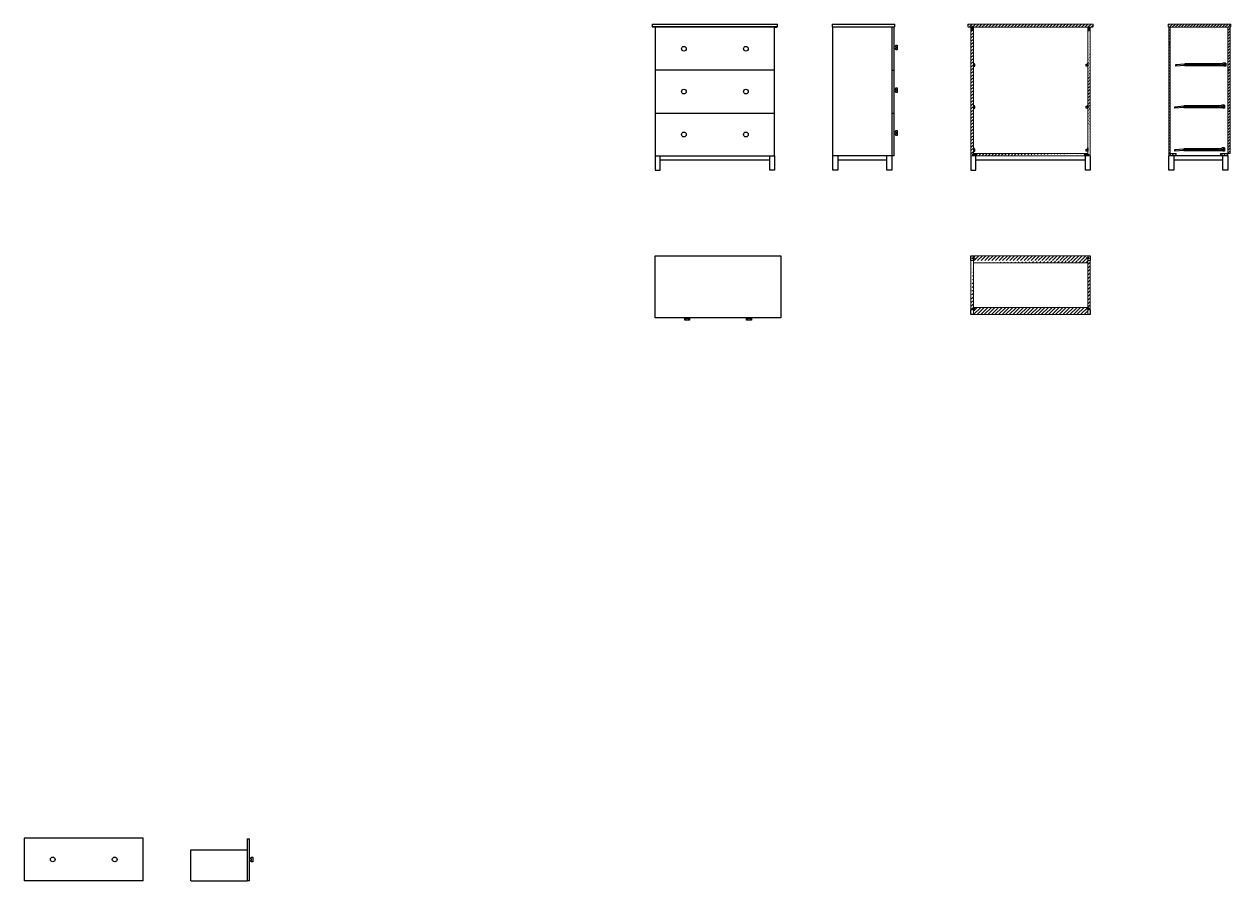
# Model space of a CAD drawing. Header units: millimetres. Extents: x 1117 to 1987, y 1384 to 2435.
# Drawn here: x 1228 to 1987, y 1895 to 2435 of the extents above; entities that cross this region are included whole.
import ezdxf

# ---------------------------------------------------------------- set-up
doc = ezdxf.new("R2010")
doc.units = ezdxf.units.MM
for name, color, linetype, lineweight in [('arredi', 8, 'Continuous', 30), ('sezionato', 2, 'Continuous', 18), ('Struttura', 7, 'Continuous', 18)]:
    doc.layers.add(name, color=color, linetype=linetype, lineweight=lineweight)
doc.layers.add('giunzioni', color=5, linetype='Continuous')
doc.layers.add('non sez', color=8, linetype='Continuous', plot=False)

msp = doc.modelspace()

# ---------------------------------------------------------------- hatches: boundary and pattern name
at = {"layer": 'sezionato'}
h = msp.add_hatch(dxfattribs=at)
h.set_pattern_fill('ANSI31', color=256, scale=0.45)
h.paths.add_polyline_path([(1821.85, 2434.9), (1900.85, 2434.9), (1900.85, 2433.4), (1900.35, 2432.9), (1822.35, 2432.9), (1821.85, 2433.4)])
edge = h.paths.add_edge_path()
edge.add_line((1897.35, 2351.9), (1825.35, 2351.9))
edge.add_line((1825.35, 2353.4), (1897.35, 2353.4))
edge.add_line((1825.35, 2351.9), (1825.35, 2432.9))
edge.add_line((1823.85, 2432.9), (1823.85, 2351.9))
edge.add_line((1823.85, 2351.9), (1825.35, 2351.9))
edge.add_line((1897.35, 2432.9), (1897.35, 2351.9))
edge.add_line((1898.85, 2351.9), (1898.85, 2432.9))
edge.add_line((1897.35, 2351.9), (1898.85, 2351.9))
h = msp.add_hatch(dxfattribs=at)
h.set_pattern_fill('ANSI31', color=256, scale=0.41)
edge = h.paths.add_edge_path()
edge.add_line((1947.92, 2434.9), (1987.42, 2434.9))
edge.add_line((1985.42, 2432.9), (1948.42, 2432.9))
edge.add_line((1948.42, 2432.9), (1947.92, 2433.4))
edge.add_line((1947.92, 2434.9), (1947.92, 2433.4))
edge.add_line((1987.42, 2433.4), (1987.42, 2434.9))
edge.add_line((1986.92, 2432.9), (1987.42, 2433.4))
h = msp.add_hatch(dxfattribs=at)
h.set_pattern_fill('ANSI31', color=256, scale=0.5)
h.paths.add_polyline_path([(1825.35, 2252.03), (1897.35, 2252.03), (1897.35, 2289.03), (1825.35, 2289.03)])
edge = h.paths.add_edge_path()
edge.add_line((1825.35, 2256.53), (1897.35, 2256.53))
edge.add_line((1897.35, 2255.03), (1898.85, 2255.03))
edge.add_line((1898.85, 2286.03), (1898.85, 2255.03))
edge.add_line((1897.35, 2284.53), (1825.35, 2284.53))
edge.add_line((1898.85, 2286.03), (1897.35, 2286.03))
edge.add_line((1823.85, 2286.03), (1823.85, 2255.03))
edge.add_line((1825.35, 2286.03), (1823.85, 2286.03))
edge.add_line((1823.85, 2255.03), (1825.35, 2255.03))

# ---------------------------------------------------------------- linework, layer by layer
at = {"layer": 'arredi'}
for p, q in [((1623.17, 2434.9), (1702.17, 2434.9)), ((1623.17, 2434.9), (1623.17, 2433.4)), ((1623.67, 2432.9), (1623.17, 2433.4)), ((1623.17, 2433.4), (1702.17, 2433.4)), ((1625.17, 2432.9), (1623.67, 2432.9)), ((1700.17, 2432.9), (1625.17, 2432.9)), ((1625.17, 2432.9), (1625.17, 2351.9)), ((1700.17, 2351.9), (1700.17, 2432.9)), ((1700.17, 2432.9), (1701.67, 2432.9)), ((1701.67, 2432.9), (1702.17, 2433.4)), ((1702.17, 2433.4), (1702.17, 2434.9)), ((1736.47, 2434.9), (1775.97, 2434.9)), ((1736.47, 2434.9), (1736.47, 2433.4)), ((1736.97, 2432.9), (1736.47, 2433.4)), ((1773.97, 2432.9), (1736.97, 2432.9)), ((1736.97, 2351.9), (1736.97, 2432.9)), ((1773.97, 2432.9), (1773.97, 2351.9)), ((1775.47, 2432.9), (1773.97, 2432.9)), ((1775.47, 2432.9), (1775.97, 2433.4)), ((1775.47, 2406.4), (1775.47, 2432.9)), ((1775.97, 2433.4), (1775.97, 2434.9)), ((1776.47, 2420.61), (1775.47, 2420.61)), ((1775.47, 2419.61), (1776.47, 2419.61)), ((1776.47, 2420.61), (1776.47, 2421.61)), ((1776.47, 2421.61), (1777.47, 2421.61)), ((1776.47, 2420.61), (1776.47, 2419.61)), ((1776.47, 2418.61), (1776.47, 2419.61)), ((1777.47, 2418.61), (1776.47, 2418.61)), ((1777.47, 2421.61), (1777.47, 2418.61)), ((1700.17, 2405.9), (1625.17, 2405.9)), ((1773.97, 2405.9), (1775.47, 2405.9)), ((1775.47, 2379.9), (1775.47, 2406.4)), ((1776.47, 2393.83), (1775.47, 2393.83)), ((1775.47, 2392.83), (1776.47, 2392.83)), ((1776.47, 2393.83), (1776.47, 2394.83)), ((1776.47, 2394.83), (1777.47, 2394.83)), ((1776.47, 2393.83), (1776.47, 2392.83)), ((1776.47, 2391.83), (1776.47, 2392.83)), ((1777.47, 2394.83), (1777.47, 2391.83)), ((1777.47, 2391.83), (1776.47, 2391.83)), ((1625.17, 2378.9), (1700.17, 2378.9)), ((1773.97, 2378.9), (1775.47, 2378.9)), ((1775.47, 2351.9), (1775.47, 2379.9)), ((1776.47, 2366.83), (1775.47, 2366.83)), ((1775.47, 2365.83), (1776.47, 2365.83)), ((1776.47, 2366.83), (1776.47, 2367.83)), ((1776.47, 2367.83), (1777.47, 2367.83)), ((1776.47, 2366.83), (1776.47, 2365.83)), ((1776.47, 2364.83), (1776.47, 2365.83)), ((1777.47, 2364.83), (1776.47, 2364.83)), ((1777.47, 2367.83), (1777.47, 2364.83)), ((1625.17, 2351.9), (1625.17, 2342.9)), ((1625.17, 2351.9), (1700.17, 2351.9)), ((1628.17, 2342.9), (1628.17, 2351.9)), ((1628.17, 2349.4), (1697.17, 2349.4)), ((1697.17, 2342.9), (1697.17, 2351.9)), ((1700.17, 2351.9), (1700.17, 2342.9)), ((1775.47, 2351.9), (1736.97, 2351.9)), ((1736.97, 2342.9), (1736.97, 2351.9)), ((1739.97, 2351.9), (1739.97, 2342.9)), ((1739.97, 2349.4), (1770.97, 2349.4)), ((1770.97, 2342.9), (1770.97, 2351.9)), ((1773.97, 2351.9), (1773.97, 2342.9)), ((1823.85, 2351.9), (1823.85, 2342.9)), ((1826.85, 2342.9), (1826.85, 2351.9)), ((1826.85, 2349.4), (1895.85, 2349.4)), ((1895.85, 2342.9), (1895.85, 2351.9)), ((1898.85, 2351.9), (1898.85, 2342.9)), ((1985.42, 2351.9), (1948.42, 2351.9)), ((1948.42, 2342.9), (1948.42, 2351.9)), ((1951.42, 2351.9), (1951.42, 2342.9)), ((1951.42, 2349.4), (1982.42, 2349.4)), ((1982.42, 2342.9), (1982.42, 2351.9)), ((1985.42, 2351.9), (1985.42, 2342.9)), ((1625.17, 2342.9), (1628.17, 2342.9)), ((1700.17, 2342.9), (1697.17, 2342.9)), ((1739.97, 2342.9), (1736.97, 2342.9)), ((1773.97, 2342.9), (1770.97, 2342.9)), ((1823.85, 2342.9), (1826.85, 2342.9)), ((1898.85, 2342.9), (1895.85, 2342.9)), ((1951.42, 2342.9), (1948.42, 2342.9)), ((1985.42, 2342.9), (1982.42, 2342.9)), ((1625.17, 2250.03), (1625.17, 2289.03)), ((1625.17, 2289.03), (1704.17, 2289.03)), ((1704.17, 2289.03), (1704.17, 2250.03)), ((1823.85, 2289.03), (1825.35, 2289.03)), ((1823.85, 2286.03), (1823.85, 2289.03)), ((1897.35, 2289.03), (1898.85, 2289.03)), ((1898.85, 2289.03), (1898.85, 2286.03)), ((1704.17, 2250.03), (1625.17, 2250.03)), ((1643.67, 2248.53), (1643.67, 2249.53)), ((1643.67, 2249.53), (1644.67, 2249.53)), ((1646.67, 2248.53), (1643.67, 2248.53)), ((1644.67, 2249.53), (1644.67, 2250.03)), ((1645.67, 2249.53), (1644.67, 2249.53)), ((1645.67, 2249.53), (1645.67, 2250.03)), ((1645.67, 2249.53), (1646.67, 2249.53)), ((1646.67, 2249.53), (1646.67, 2248.53)), ((1682.67, 2248.53), (1682.67, 2249.53)), ((1682.67, 2249.53), (1683.67, 2249.53)), ((1685.67, 2248.53), (1682.67, 2248.53)), ((1683.67, 2249.53), (1683.67, 2250.03)), ((1684.67, 2249.53), (1683.67, 2249.53)), ((1684.67, 2249.53), (1684.67, 2250.03)), ((1684.67, 2249.53), (1685.67, 2249.53)), ((1685.67, 2249.53), (1685.67, 2248.53)), ((1823.85, 2252.03), (1823.85, 2255.03)), ((1825.35, 2252.03), (1823.85, 2252.03)), ((1898.85, 2252.03), (1897.35, 2252.03)), ((1898.85, 2255.03), (1898.85, 2252.03)), ((1302.92, 1922.32), (1227.92, 1922.32)), ((1227.92, 1922.32), (1227.92, 1895.32)), ((1302.92, 1895.32), (1302.92, 1922.32)), ((1368.33, 1921.82), (1368.33, 1895.32)), ((1368.33, 1921.82), (1369.83, 1921.82)), ((1369.83, 1895.32), (1369.83, 1921.82)), ((1332.83, 1914.82), (1368.33, 1914.82)), ((1332.83, 1895.32), (1332.83, 1914.82)), ((1370.83, 1909.25), (1369.83, 1909.25)), ((1369.83, 1908.25), (1370.83, 1908.25)), ((1370.83, 1909.25), (1370.83, 1910.25)), ((1370.83, 1910.25), (1371.83, 1910.25)), ((1370.83, 1909.25), (1370.83, 1908.25)), ((1370.83, 1907.25), (1370.83, 1908.25)), ((1371.83, 1907.25), (1370.83, 1907.25)), ((1371.83, 1910.25), (1371.83, 1907.25)), ((1302.92, 1895.32), (1227.92, 1895.32)), ((1332.83, 1895.32), (1368.33, 1895.32)), ((1369.83, 1895.32), (1368.33, 1895.32))]:
    msp.add_line(p, q, dxfattribs=at)
for centre in [(1643.17, 2419.4), (1682.17, 2419.4), (1643.17, 2392.4), (1682.17, 2392.4), (1643.17, 2365.4), (1682.17, 2365.4), (1245.92, 1908.82), (1284.92, 1908.82)]:
    msp.add_circle(centre, 1.5, dxfattribs=at)
at = {"layer": 'giunzioni'}
for p, q in [((1824.76, 2432.9), (1824.35, 2432.9)), ((1824.76, 2431.62), (1824.35, 2431.62)), ((1824.43, 2433.53), (1824.67, 2433.46)), ((1824.43, 2433.45), (1824.67, 2433.39)), ((1824.43, 2433.38), (1824.67, 2433.31)), ((1824.43, 2433.31), (1824.67, 2433.24)), ((1824.43, 2433.24), (1824.67, 2433.17)), ((1824.43, 2433.16), (1824.67, 2433.09)), ((1824.43, 2433.09), (1824.67, 2433.02)), ((1824.43, 2433.02), (1824.67, 2432.95)), ((1824.43, 2432.79), (1824.43, 2431.73)), ((1824.43, 2432.79), (1824.43, 2432.79)), ((1824.43, 2431.73), (1824.43, 2431.73)), ((1824.46, 2431.79), (1824.46, 2432.73)), ((1824.62, 2433.61), (1824.48, 2433.61)), ((1824.49, 2431.79), (1824.49, 2432.73)), ((1824.49, 2431.4), (1824.49, 2431.62)), ((1824.55, 2432.79), (1824.55, 2432.79)), ((1824.55, 2431.73), (1824.55, 2431.73)), ((1824.61, 2432.73), (1824.61, 2431.79)), ((1824.61, 2431.4), (1824.61, 2431.62)), ((1824.64, 2431.79), (1824.64, 2432.73)), ((1824.67, 2431.73), (1824.67, 2432.79)), ((1898.26, 2432.9), (1897.85, 2432.9)), ((1898.26, 2431.62), (1897.85, 2431.62)), ((1897.93, 2433.53), (1898.17, 2433.46)), ((1897.93, 2433.45), (1898.17, 2433.39)), ((1897.93, 2433.38), (1898.17, 2433.31)), ((1897.93, 2433.31), (1898.17, 2433.24)), ((1897.93, 2433.24), (1898.17, 2433.17)), ((1897.93, 2433.16), (1898.17, 2433.09)), ((1897.93, 2433.09), (1898.17, 2433.02)), ((1897.93, 2433.02), (1898.17, 2432.95)), ((1897.93, 2432.79), (1897.93, 2431.73)), ((1897.93, 2432.79), (1897.93, 2432.79)), ((1897.93, 2431.73), (1897.93, 2431.73)), ((1897.96, 2431.79), (1897.96, 2432.73)), ((1898.12, 2433.61), (1897.98, 2433.61)), ((1897.99, 2431.79), (1897.99, 2432.73)), ((1897.99, 2431.4), (1897.99, 2431.62)), ((1898.05, 2432.79), (1898.05, 2432.79)), ((1898.05, 2431.73), (1898.05, 2431.73)), ((1898.11, 2432.73), (1898.11, 2431.79)), ((1898.11, 2431.4), (1898.11, 2431.62)), ((1898.14, 2431.79), (1898.14, 2432.73)), ((1898.17, 2431.73), (1898.17, 2432.79)), ((1825.35, 2410.4), (1825.35, 2408.4)), ((1825.35, 2410.4), (1825.55, 2410.4)), ((1825.55, 2408.4), (1825.35, 2408.4)), ((1825.55, 2410.4), (1825.55, 2408.4)), ((1826.25, 2409.63), (1825.55, 2409.63)), ((1825.55, 2408.4), (1826.25, 2408.4)), ((1826.25, 2408.4), (1826.25, 2409.63)), ((1896.45, 2408.4), (1896.45, 2409.63)), ((1896.45, 2409.63), (1897.15, 2409.63)), ((1897.15, 2408.4), (1896.45, 2408.4)), ((1897.35, 2410.4), (1897.15, 2410.4)), ((1897.15, 2410.4), (1897.15, 2408.4)), ((1897.15, 2408.4), (1897.35, 2408.4)), ((1897.35, 2410.4), (1897.35, 2408.4)), ((1952.75, 2409.4), (1958.55, 2409.9)), ((1958.55, 2409.7), (1952.75, 2409.2)), ((1952.75, 2408.4), (1952.75, 2409.4)), ((1952.75, 2408.4), (1952.75, 2409.4)), ((1958.55, 2408.9), (1952.75, 2408.4)), ((1982, 2409.9), (1958.55, 2409.9)), ((1958.55, 2409.7), (1980.95, 2409.7)), ((1958.55, 2408.9), (1982.47, 2408.9)), ((1982, 2409.7), (1980.95, 2409.7)), ((1982.65, 2410.4), (1982, 2409.9)), ((1982, 2409.9), (1982, 2409.7)), ((1983.15, 2408.4), (1982.47, 2408.9)), ((1984.15, 2410.4), (1982.65, 2410.4)), ((1984.15, 2408.4), (1983.15, 2408.4)), ((1984.15, 2410.4), (1984.15, 2408.4)), ((1825.35, 2383.9), (1825.35, 2381.9)), ((1825.35, 2383.9), (1825.55, 2383.9)), ((1825.55, 2381.9), (1825.35, 2381.9)), ((1825.55, 2383.9), (1825.55, 2381.9)), ((1826.25, 2383.13), (1825.55, 2383.13)), ((1825.55, 2381.9), (1826.25, 2381.9)), ((1826.25, 2381.9), (1826.25, 2383.13)), ((1896.45, 2381.9), (1896.45, 2383.13)), ((1896.45, 2383.13), (1897.15, 2383.13)), ((1897.15, 2381.9), (1896.45, 2381.9)), ((1897.35, 2383.9), (1897.15, 2383.9)), ((1897.15, 2383.9), (1897.15, 2381.9)), ((1897.15, 2381.9), (1897.35, 2381.9)), ((1897.35, 2383.9), (1897.35, 2381.9)), ((1952.11, 2382.9), (1957.92, 2383.4)), ((1957.92, 2383.2), (1952.11, 2382.7)), ((1952.11, 2381.9), (1952.11, 2382.9)), ((1952.11, 2381.9), (1952.11, 2382.9)), ((1957.92, 2382.4), (1952.11, 2381.9)), ((1981.37, 2383.4), (1957.92, 2383.4)), ((1957.92, 2383.2), (1980.32, 2383.2)), ((1957.92, 2382.4), (1981.83, 2382.4)), ((1981.37, 2383.2), (1980.32, 2383.2)), ((1982.01, 2383.9), (1981.37, 2383.4)), ((1981.37, 2383.4), (1981.37, 2383.2)), ((1982.51, 2381.9), (1981.83, 2382.4)), ((1983.51, 2383.9), (1982.01, 2383.9)), ((1983.51, 2381.9), (1982.51, 2381.9)), ((1983.51, 2383.9), (1983.51, 2381.9)), ((1825.35, 2356.9), (1825.35, 2354.9)), ((1825.35, 2356.9), (1825.55, 2356.9)), ((1825.55, 2354.9), (1825.35, 2354.9)), ((1825.55, 2356.9), (1825.55, 2354.9)), ((1826.25, 2356.13), (1825.55, 2356.13)), ((1825.55, 2354.9), (1826.25, 2354.9)), ((1826.25, 2354.9), (1826.25, 2356.13)), ((1896.45, 2354.9), (1896.45, 2356.13)), ((1896.45, 2356.13), (1897.15, 2356.13)), ((1897.15, 2354.9), (1896.45, 2354.9)), ((1897.35, 2356.9), (1897.15, 2356.9)), ((1897.15, 2356.9), (1897.15, 2354.9)), ((1897.15, 2354.9), (1897.35, 2354.9)), ((1897.35, 2356.9), (1897.35, 2354.9)), ((1952.11, 2355.9), (1957.92, 2356.4)), ((1957.92, 2356.2), (1952.11, 2355.7)), ((1952.11, 2354.9), (1952.11, 2355.9)), ((1952.11, 2354.9), (1952.11, 2355.9)), ((1957.92, 2355.4), (1952.11, 2354.9)), ((1981.37, 2356.4), (1957.92, 2356.4)), ((1957.92, 2356.2), (1980.32, 2356.2)), ((1957.92, 2355.4), (1981.83, 2355.4)), ((1981.37, 2356.2), (1980.32, 2356.2)), ((1982.01, 2356.9), (1981.37, 2356.4)), ((1981.37, 2356.4), (1981.37, 2356.2)), ((1982.51, 2354.9), (1981.83, 2355.4)), ((1983.51, 2356.9), (1982.01, 2356.9)), ((1983.51, 2354.9), (1982.51, 2354.9)), ((1983.51, 2356.9), (1983.51, 2354.9)), ((1824.65, 2352.72), (1824.65, 2352.59)), ((1824.73, 2352.54), (1824.8, 2352.77)), ((1824.8, 2352.54), (1824.87, 2352.77)), ((1824.88, 2352.54), (1824.95, 2352.77)), ((1824.95, 2352.54), (1825.02, 2352.77)), ((1825.02, 2352.54), (1825.09, 2352.77)), ((1825.1, 2352.54), (1825.16, 2352.77)), ((1825.17, 2352.54), (1825.24, 2352.77)), ((1825.24, 2352.54), (1825.31, 2352.77)), ((1825.35, 2352.86), (1825.35, 2352.45)), ((1826.52, 2352.77), (1825.47, 2352.77)), ((1825.47, 2352.66), (1825.47, 2352.66)), ((1825.47, 2352.54), (1826.52, 2352.54)), ((1825.47, 2352.54), (1825.47, 2352.54)), ((1826.47, 2352.74), (1825.53, 2352.74)), ((1825.53, 2352.71), (1826.47, 2352.71)), ((1826.47, 2352.6), (1825.53, 2352.6)), ((1826.47, 2352.57), (1825.53, 2352.57)), ((1826.52, 2352.66), (1826.52, 2352.66)), ((1826.52, 2352.54), (1826.52, 2352.54)), ((1826.64, 2352.86), (1826.64, 2352.45)), ((1826.85, 2352.71), (1826.64, 2352.71)), ((1826.86, 2352.6), (1826.64, 2352.6)), ((1895.85, 2352.78), (1896.07, 2352.78)), ((1895.85, 2352.66), (1896.07, 2352.66)), ((1896.07, 2352.92), (1896.07, 2352.51)), ((1896.18, 2352.83), (1897.24, 2352.83)), ((1896.18, 2352.72), (1896.18, 2352.72)), ((1897.24, 2352.6), (1896.18, 2352.6)), ((1896.18, 2352.6), (1896.18, 2352.6)), ((1896.24, 2352.8), (1897.18, 2352.8)), ((1897.18, 2352.78), (1896.24, 2352.78)), ((1896.24, 2352.66), (1897.18, 2352.66)), ((1896.24, 2352.63), (1897.18, 2352.63)), ((1897.24, 2352.72), (1897.24, 2352.72)), ((1897.24, 2352.6), (1897.24, 2352.6)), ((1897.35, 2352.92), (1897.35, 2352.51)), ((1897.47, 2352.6), (1897.4, 2352.83)), ((1897.54, 2352.6), (1897.47, 2352.83)), ((1897.61, 2352.6), (1897.54, 2352.83)), ((1897.68, 2352.6), (1897.62, 2352.83)), ((1897.76, 2352.6), (1897.69, 2352.83)), ((1897.83, 2352.6), (1897.76, 2352.83)), ((1897.9, 2352.6), (1897.83, 2352.83)), ((1897.98, 2352.6), (1897.91, 2352.83)), ((1898.06, 2352.79), (1898.06, 2352.65)), ((1824.69, 2287.71), (1824.63, 2287.64)), ((1824.63, 2287.64), (1824.63, 2287.44)), ((1824.69, 2287.36), (1824.63, 2287.44)), ((1824.69, 2287.71), (1826.01, 2287.71)), ((1824.69, 2287.36), (1826.01, 2287.36)), ((1826.01, 2287.71), (1826.07, 2287.64)), ((1826.01, 2287.36), (1826.07, 2287.44)), ((1826.07, 2287.44), (1826.07, 2287.64)), ((1826.07, 2287.64), (1826.07, 2287.44)), ((1896.69, 2287.71), (1896.63, 2287.64)), ((1896.63, 2287.64), (1896.63, 2287.44)), ((1896.69, 2287.36), (1896.63, 2287.44)), ((1896.69, 2287.71), (1898.01, 2287.71)), ((1896.69, 2287.36), (1898.01, 2287.36)), ((1898.01, 2287.71), (1898.07, 2287.64)), ((1898.01, 2287.36), (1898.07, 2287.44)), ((1898.07, 2287.44), (1898.07, 2287.64)), ((1898.07, 2287.64), (1898.07, 2287.44)), ((1824.69, 2256.04), (1824.63, 2255.97)), ((1824.63, 2255.97), (1824.63, 2255.77)), ((1824.69, 2255.69), (1824.63, 2255.77)), ((1824.69, 2256.04), (1826.01, 2256.04)), ((1826.01, 2256.04), (1826.07, 2255.97)), ((1826.01, 2255.69), (1826.07, 2255.77)), ((1826.07, 2255.77), (1826.07, 2255.97)), ((1826.07, 2255.97), (1826.07, 2255.77)), ((1896.69, 2255.98), (1896.63, 2255.91)), ((1896.63, 2255.91), (1896.63, 2255.71)), ((1896.69, 2255.63), (1896.63, 2255.71)), ((1896.69, 2255.98), (1898.01, 2255.98)), ((1898.01, 2255.98), (1898.07, 2255.91)), ((1898.01, 2255.63), (1898.07, 2255.71)), ((1898.07, 2255.71), (1898.07, 2255.91)), ((1898.07, 2255.91), (1898.07, 2255.71)), ((1824.69, 2255.69), (1826.01, 2255.69)), ((1896.69, 2255.63), (1898.01, 2255.63))]:
    msp.add_line(p, q, dxfattribs=at)
for points in [[(1824.48, 2433.61), (1824.48, 2432.9)], [(1824.62, 2432.9), (1824.62, 2433.61)], [(1897.98, 2433.61), (1897.98, 2432.9)], [(1898.12, 2432.9), (1898.12, 2433.61)], [(1825.35, 2352.72), (1824.65, 2352.72)], [(1824.65, 2352.59), (1825.35, 2352.59)], [(1897.35, 2352.79), (1898.06, 2352.79)], [(1898.06, 2352.65), (1897.35, 2352.65)]]:
    msp.add_lwpolyline(points, dxfattribs=at)
for centre, radius in [((1952.92, 2409.03), 0.167), ((1952.92, 2409.03), 0.138), ((1958.43, 2409.25), 0.167), ((1958.43, 2409.25), 0.138), ((1965.68, 2409.25), 0.167), ((1965.68, 2409.25), 0.138), ((1974.28, 2409.25), 0.167), ((1974.28, 2409.25), 0.138), ((1982.32, 2409.25), 0.167), ((1982.32, 2409.25), 0.138), ((1983.52, 2409.03), 0.6), ((1983.52, 2409.03), 0.525), ((1983.52, 2409.03), 0.321), ((1983.52, 2409.03), 0.29), ((1983.51, 2410.08), 0.167), ((1983.51, 2410.08), 0.138), ((1983.52, 2409.03), 0.0933), ((1952.29, 2382.53), 0.167), ((1952.29, 2382.53), 0.138), ((1957.79, 2382.75), 0.167), ((1957.79, 2382.75), 0.138), ((1965.04, 2382.75), 0.167), ((1965.04, 2382.75), 0.138), ((1973.65, 2382.75), 0.167), ((1973.65, 2382.75), 0.138), ((1981.69, 2382.75), 0.167), ((1981.69, 2382.75), 0.138), ((1982.88, 2382.53), 0.6), ((1982.88, 2382.53), 0.525), ((1982.88, 2382.53), 0.321), ((1982.88, 2382.53), 0.29), ((1982.88, 2383.58), 0.167), ((1982.88, 2383.58), 0.138), ((1982.88, 2382.53), 0.0933), ((1952.29, 2355.53), 0.167), ((1952.29, 2355.53), 0.138), ((1957.79, 2355.75), 0.167), ((1957.79, 2355.75), 0.138), ((1965.04, 2355.75), 0.167), ((1965.04, 2355.75), 0.138), ((1973.65, 2355.75), 0.167), ((1973.65, 2355.75), 0.138), ((1981.69, 2355.75), 0.167), ((1981.69, 2355.75), 0.138), ((1982.88, 2355.53), 0.6), ((1982.88, 2355.53), 0.525), ((1982.88, 2355.53), 0.321), ((1982.88, 2355.53), 0.29), ((1982.88, 2356.58), 0.167), ((1982.88, 2356.58), 0.138), ((1982.88, 2355.53), 0.0933)]:
    msp.add_circle(centre, radius, dxfattribs=at)
for centre, radius, start, end in [((1824.28, 2432.77), 0.152, 8.02275, 65.71704), ((1824.28, 2431.76), 0.152, 294.28296, 351.97725), ((1824.41, 2432.73), 0.0585, 0, 60), ((1824.41, 2431.79), 0.0585, 300, 0), ((1824.55, 2432.73), 0.0585, 90, 180), ((1824.55, 2431.79), 0.0585, 180, 270), ((1824.55, 2432.73), 0.0585, 0, 90), ((1824.55, 2431.79), 0.0585, 270, 0), ((1824.7, 2432.73), 0.0585, 120, 180), ((1824.7, 2431.79), 0.0585, 180, 240), ((1824.82, 2432.77), 0.152, 114.28296, 171.97725), ((1824.82, 2431.76), 0.152, 188.02275, 245.71704), ((1897.78, 2432.77), 0.152, 8.02275, 65.71704), ((1897.78, 2431.76), 0.152, 294.28296, 351.97725), ((1897.91, 2432.73), 0.0585, 0, 60), ((1897.91, 2431.79), 0.0585, 300, 0), ((1898.05, 2432.73), 0.0585, 90, 180), ((1898.05, 2431.79), 0.0585, 180, 270), ((1898.05, 2432.73), 0.0585, 0, 90), ((1898.05, 2431.79), 0.0585, 270, 0), ((1898.2, 2432.73), 0.0585, 120, 180), ((1898.2, 2431.79), 0.0585, 180, 240), ((1898.32, 2432.77), 0.152, 114.28296, 171.97725), ((1898.32, 2431.76), 0.152, 188.02275, 245.71704), ((1825.49, 2352.92), 0.152, 204.28298, 261.97727), ((1825.49, 2352.39), 0.152, 98.02277, 155.71706), ((1825.53, 2352.66), 0.0585, 90.00002, 180.00002), ((1825.53, 2352.66), 0.0585, 180.00002, 270.00002), ((1825.53, 2352.8), 0.0585, 210.00002, 270.00002), ((1825.53, 2352.51), 0.0585, 90.00002, 150.00002), ((1826.47, 2352.8), 0.0585, 270.00002, 330.00002), ((1826.47, 2352.66), 0.0585, 0.00002, 90.00002), ((1826.47, 2352.66), 0.0585, 270.00002, 0.00002), ((1826.47, 2352.51), 0.0585, 30.00002, 90.00002), ((1826.5, 2352.92), 0.152, 278.02277, 335.71706), ((1826.5, 2352.39), 0.152, 24.28298, 81.97727), ((1896.2, 2352.98), 0.152, 204.28294, 261.97723), ((1896.2, 2352.45), 0.152, 98.02273, 155.71702), ((1896.24, 2352.72), 0.0585, 89.99998, 179.99998), ((1896.24, 2352.72), 0.0585, 179.99998, 269.99998), ((1896.24, 2352.86), 0.0585, 209.99998, 269.99998), ((1896.24, 2352.57), 0.0585, 89.99998, 149.99998), ((1897.18, 2352.86), 0.0585, 269.99998, 329.99998), ((1897.18, 2352.72), 0.0585, 359.99998, 89.99998), ((1897.18, 2352.72), 0.0585, 269.99998, 359.99998), ((1897.18, 2352.57), 0.0585, 29.99998, 89.99998), ((1897.22, 2352.98), 0.152, 278.02273, 335.71702), ((1897.22, 2352.45), 0.152, 24.28294, 81.97723)]:
    msp.add_arc(centre, radius, start, end, dxfattribs=at)
at = {"layer": 'non sez'}
for p, q in [((1824.6, 2287.74), (1825.35, 2287.74)), ((1824.6, 2287.74), (1824.6, 2287.34)), ((1824.6, 2287.34), (1825.35, 2287.34)), ((1826.1, 2287.74), (1825.35, 2287.74)), ((1826.1, 2287.34), (1825.35, 2287.34)), ((1826.1, 2287.74), (1826.1, 2287.34)), ((1896.6, 2287.74), (1897.35, 2287.74)), ((1896.6, 2287.74), (1896.6, 2287.34)), ((1896.6, 2287.34), (1897.35, 2287.34)), ((1898.1, 2287.74), (1897.35, 2287.74)), ((1898.1, 2287.34), (1897.35, 2287.34)), ((1898.1, 2287.74), (1898.1, 2287.34)), ((1824.6, 2256.07), (1825.35, 2256.07)), ((1824.6, 2256.07), (1824.6, 2255.67)), ((1826.1, 2256.07), (1825.35, 2256.07)), ((1826.1, 2256.07), (1826.1, 2255.67)), ((1896.6, 2256.01), (1897.35, 2256.01)), ((1896.6, 2256.01), (1896.6, 2255.61)), ((1898.1, 2256.01), (1897.35, 2256.01)), ((1898.1, 2256.01), (1898.1, 2255.61)), ((1824.6, 2255.67), (1825.35, 2255.67)), ((1826.1, 2255.67), (1825.35, 2255.67)), ((1896.6, 2255.61), (1897.35, 2255.61)), ((1898.1, 2255.61), (1897.35, 2255.61))]:
    msp.add_line(p, q, dxfattribs=at)
at = {"layer": 'sezionato', "linetype": 'Continuous'}
for p, q in [((1948.42, 2432.59), (1948.73, 2432.9)), ((1948.42, 2430.75), (1949.22, 2431.55)), ((1985.42, 2432.77), (1987.42, 2434.77)), ((1985.42, 2430.93), (1986.92, 2432.43)), ((1985.42, 2429.09), (1986.92, 2430.59)), ((1985.42, 2429.09), (1986.92, 2430.59)), ((1948.42, 2428.91), (1949.22, 2429.71)), ((1948.42, 2428.91), (1949.22, 2429.71)), ((1948.42, 2427.07), (1949.22, 2427.87)), ((1948.42, 2427.07), (1949.22, 2427.87)), ((1948.42, 2425.23), (1949.22, 2426.03)), ((1948.42, 2425.23), (1949.22, 2426.03)), ((1948.42, 2423.38), (1949.22, 2424.18)), ((1948.42, 2423.38), (1949.22, 2424.18)), ((1985.42, 2427.25), (1986.92, 2428.75)), ((1985.42, 2427.25), (1986.92, 2428.75)), ((1985.42, 2425.41), (1986.92, 2426.91)), ((1985.42, 2425.41), (1986.92, 2426.91)), ((1985.42, 2423.57), (1986.92, 2425.07)), ((1985.42, 2423.57), (1986.92, 2425.07)), ((1985.42, 2421.72), (1986.92, 2423.22)), ((1985.42, 2421.72), (1986.92, 2423.22)), ((1948.42, 2421.54), (1949.22, 2422.34)), ((1948.42, 2421.54), (1949.22, 2422.34)), ((1948.42, 2419.7), (1949.22, 2420.5)), ((1948.42, 2419.7), (1949.22, 2420.5)), ((1948.42, 2417.86), (1949.22, 2418.66)), ((1948.42, 2417.86), (1949.22, 2418.66)), ((1948.42, 2416.02), (1949.22, 2416.82)), ((1948.42, 2416.02), (1949.22, 2416.82)), ((1985.42, 2419.88), (1986.92, 2421.38)), ((1985.42, 2419.88), (1986.92, 2421.38)), ((1985.42, 2418.04), (1986.92, 2419.54)), ((1985.42, 2418.04), (1986.92, 2419.54)), ((1985.42, 2416.2), (1986.92, 2417.7)), ((1985.42, 2416.2), (1986.92, 2417.7)), ((1985.42, 2414.36), (1986.92, 2415.86)), ((1985.42, 2414.36), (1986.92, 2415.86)), ((1948.42, 2414.18), (1949.22, 2414.98)), ((1948.42, 2414.18), (1949.22, 2414.98)), ((1948.42, 2412.34), (1949.22, 2413.14)), ((1948.42, 2412.34), (1949.22, 2413.14)), ((1948.42, 2410.5), (1949.22, 2411.3)), ((1948.42, 2410.5), (1949.22, 2411.3)), ((1948.42, 2408.66), (1949.22, 2409.46)), ((1948.42, 2408.66), (1949.22, 2409.46)), ((1948.42, 2406.82), (1949.22, 2407.62)), ((1948.42, 2406.82), (1949.22, 2407.62)), ((1985.42, 2412.52), (1986.92, 2414.02)), ((1985.42, 2412.52), (1986.92, 2414.02)), ((1985.42, 2410.68), (1986.92, 2412.18)), ((1985.42, 2410.68), (1986.92, 2412.18)), ((1985.42, 2408.84), (1986.92, 2410.34)), ((1985.42, 2408.84), (1986.92, 2410.34)), ((1985.42, 2407), (1986.92, 2408.5)), ((1985.42, 2407), (1986.92, 2408.5)), ((1948.42, 2404.98), (1949.22, 2405.78)), ((1948.42, 2404.98), (1949.22, 2405.78)), ((1948.42, 2403.13), (1949.22, 2403.93)), ((1948.42, 2403.13), (1949.22, 2403.93)), ((1948.42, 2401.29), (1949.22, 2402.09)), ((1948.42, 2401.29), (1949.22, 2402.09)), ((1948.42, 2399.45), (1949.22, 2400.25)), ((1948.42, 2399.45), (1949.22, 2400.25)), ((1985.42, 2405.16), (1986.92, 2406.66)), ((1985.42, 2405.16), (1986.92, 2406.66)), ((1985.42, 2403.32), (1986.92, 2404.82)), ((1985.42, 2401.47), (1986.92, 2402.97)), ((1985.42, 2399.63), (1986.92, 2401.13)), ((1948.42, 2397.61), (1949.22, 2398.41)), ((1948.42, 2397.61), (1949.22, 2398.41)), ((1948.42, 2395.77), (1949.22, 2396.57)), ((1948.42, 2395.77), (1949.22, 2396.57)), ((1948.42, 2393.93), (1949.22, 2394.73)), ((1948.42, 2393.93), (1949.22, 2394.73)), ((1948.42, 2392.09), (1949.22, 2392.89)), ((1948.42, 2392.09), (1949.22, 2392.89)), ((1985.42, 2397.79), (1986.92, 2399.29)), ((1985.42, 2395.95), (1986.92, 2397.45)), ((1985.42, 2394.11), (1986.92, 2395.61)), ((1985.42, 2392.27), (1986.92, 2393.77)), ((1948.42, 2390.25), (1949.22, 2391.05)), ((1948.42, 2390.25), (1949.22, 2391.05)), ((1948.42, 2388.41), (1949.22, 2389.21)), ((1948.42, 2388.41), (1949.22, 2389.21)), ((1948.42, 2386.57), (1949.22, 2387.37)), ((1948.42, 2386.57), (1949.22, 2387.37)), ((1948.42, 2384.72), (1949.22, 2385.52)), ((1948.42, 2384.72), (1949.22, 2385.52)), ((1985.42, 2390.43), (1986.92, 2391.93)), ((1985.42, 2388.59), (1986.92, 2390.09)), ((1985.42, 2386.75), (1986.92, 2388.25)), ((1985.42, 2384.91), (1986.92, 2386.41)), ((1948.42, 2382.88), (1949.22, 2383.68)), ((1948.42, 2382.88), (1949.22, 2383.68)), ((1948.42, 2381.04), (1949.22, 2381.84)), ((1948.42, 2381.04), (1949.22, 2381.84)), ((1948.42, 2379.2), (1949.22, 2380)), ((1948.42, 2379.2), (1949.22, 2380)), ((1948.42, 2377.36), (1949.22, 2378.16)), ((1948.42, 2377.36), (1949.22, 2378.16)), ((1985.42, 2383.06), (1986.92, 2384.56)), ((1985.42, 2381.22), (1986.92, 2382.72)), ((1985.42, 2379.38), (1986.92, 2380.88)), ((1985.42, 2377.54), (1986.92, 2379.04)), ((1948.42, 2375.52), (1949.22, 2376.32)), ((1948.42, 2375.52), (1949.22, 2376.32)), ((1948.42, 2373.68), (1949.22, 2374.48)), ((1948.42, 2373.68), (1949.22, 2374.48)), ((1948.42, 2371.84), (1949.22, 2372.64)), ((1948.42, 2371.84), (1949.22, 2372.64)), ((1948.42, 2370), (1949.22, 2370.8)), ((1948.42, 2370), (1949.22, 2370.8)), ((1985.42, 2375.7), (1986.92, 2377.2)), ((1985.42, 2373.86), (1986.92, 2375.36)), ((1985.42, 2372.02), (1986.92, 2373.52)), ((1985.42, 2370.18), (1986.92, 2371.68)), ((1985.42, 2368.34), (1986.92, 2369.84)), ((1948.42, 2368.16), (1949.22, 2368.96)), ((1948.42, 2368.16), (1949.22, 2368.96)), ((1948.42, 2366.32), (1949.22, 2367.12)), ((1948.42, 2364.47), (1949.22, 2365.27)), ((1948.42, 2362.63), (1949.22, 2363.43)), ((1985.42, 2366.5), (1986.92, 2368)), ((1985.42, 2364.66), (1986.92, 2366.16)), ((1985.42, 2362.81), (1986.92, 2364.31)), ((1985.42, 2360.97), (1986.92, 2362.47)), ((1948.42, 2360.79), (1949.22, 2361.59)), ((1948.42, 2358.95), (1949.22, 2359.75)), ((1948.42, 2357.11), (1949.22, 2357.91)), ((1948.42, 2355.27), (1949.22, 2356.07)), ((1985.42, 2359.13), (1986.92, 2360.63)), ((1985.42, 2357.29), (1986.92, 2358.79)), ((1985.42, 2355.45), (1986.92, 2356.95)), ((1985.42, 2353.61), (1986.92, 2355.11)), ((1948.42, 2353.43), (1949.22, 2354.23)), ((1948.42, 2351.9), (1949.92, 2353.4)), ((1950.11, 2351.9), (1951.61, 2353.4)), ((1951.8, 2351.9), (1952.92, 2353.02)), ((1980.92, 2351.9), (1982.42, 2353.4)), ((1982.61, 2351.9), (1984.11, 2353.4)), ((1984.3, 2351.9), (1985.42, 2353.02))]:
    msp.add_line(p, q, dxfattribs=at)
at = {"layer": 'sezionato'}
for p, q in [((1948.42, 2422.9), (1949.22, 2422.9)), ((1823.85, 2351.9), (1825.35, 2351.9))]:
    msp.add_line(p, q, dxfattribs=at)
at = {"layer": 'Struttura'}
for p, q in [((1821.85, 2434.9), (1821.85, 2433.4)), ((1821.85, 2434.9), (1900.85, 2434.9)), ((1821.85, 2433.4), (1822.35, 2432.9)), ((1822.35, 2432.9), (1900.35, 2432.9)), ((1823.85, 2432.9), (1823.85, 2351.9)), ((1824.33, 2430.71), (1824.33, 2431.01)), ((1824.34, 2431.01), (1824.93, 2431.01)), ((1824.76, 2432.9), (1824.35, 2432.9)), ((1824.35, 2432.9), (1824.35, 2431.35)), ((1824.76, 2432.9), (1824.76, 2431.35)), ((1824.77, 2431.01), (1824.77, 2430.93)), ((1824.77, 2430.93), (1824.92, 2430.93)), ((1825.35, 2351.9), (1825.35, 2432.9)), ((1897.35, 2432.9), (1897.35, 2351.9)), ((1897.83, 2430.71), (1897.83, 2431.01)), ((1897.84, 2431.01), (1898.43, 2431.01)), ((1898.26, 2432.9), (1897.85, 2432.9)), ((1897.85, 2432.9), (1897.85, 2431.35)), ((1898.26, 2432.9), (1898.26, 2431.35)), ((1898.27, 2431.01), (1898.27, 2430.93)), ((1898.27, 2430.93), (1898.42, 2430.93)), ((1898.85, 2351.9), (1898.85, 2432.9)), ((1900.85, 2433.4), (1900.35, 2432.9)), ((1900.85, 2434.9), (1900.85, 2433.4)), ((1947.92, 2434.9), (1987.42, 2434.9)), ((1947.92, 2434.9), (1947.92, 2433.4)), ((1948.42, 2432.9), (1947.92, 2433.4)), ((1985.42, 2432.9), (1948.42, 2432.9)), ((1948.42, 2351.9), (1948.42, 2432.9)), ((1949.22, 2353.4), (1949.22, 2432.9)), ((1985.42, 2432.9), (1986.92, 2432.9)), ((1986.92, 2432.9), (1985.42, 2432.9)), ((1985.42, 2351.9), (1985.42, 2432.9)), ((1986.92, 2432.9), (1987.42, 2433.4)), ((1986.92, 2406.4), (1986.92, 2432.9)), ((1987.42, 2433.4), (1987.42, 2434.9)), ((1985.42, 2406.4), (1986.92, 2406.4)), ((1986.92, 2379.9), (1986.92, 2406.4)), ((1986.92, 2379.9), (1985.42, 2379.9)), ((1986.92, 2353.4), (1986.92, 2379.9)), ((1825.35, 2353.4), (1897.35, 2353.4)), ((1825.35, 2352.86), (1825.35, 2352.45)), ((1825.35, 2352.86), (1826.91, 2352.86)), ((1825.35, 2352.45), (1826.91, 2352.45)), ((1897.35, 2351.9), (1825.35, 2351.9)), ((1827.25, 2352.44), (1827.25, 2353.04)), ((1827.25, 2352.87), (1827.33, 2352.87)), ((1827.55, 2352.44), (1827.25, 2352.44)), ((1827.33, 2352.87), (1827.33, 2353.03)), ((1895.16, 2352.5), (1895.46, 2352.5)), ((1895.38, 2352.93), (1895.38, 2353.09)), ((1895.46, 2352.93), (1895.38, 2352.93)), ((1895.46, 2352.5), (1895.46, 2353.1)), ((1897.35, 2352.92), (1895.8, 2352.92)), ((1897.35, 2352.51), (1895.8, 2352.51)), ((1897.35, 2352.92), (1897.35, 2352.51)), ((1897.35, 2351.9), (1898.85, 2351.9)), ((1952.92, 2353.4), (1948.42, 2353.4)), ((1952.92, 2351.9), (1952.92, 2353.4)), ((1980.92, 2351.9), (1980.92, 2353.4)), ((1980.92, 2353.4), (1986.92, 2353.4)), ((1825.35, 2289.03), (1897.35, 2289.03)), ((1825.35, 2252.03), (1825.35, 2289.03)), ((1897.35, 2252.03), (1897.35, 2289.03)), ((1825.35, 2286.03), (1823.85, 2286.03)), ((1823.85, 2286.03), (1823.85, 2255.03)), ((1897.35, 2284.53), (1825.35, 2284.53)), ((1898.85, 2286.03), (1897.35, 2286.03)), ((1898.85, 2286.03), (1898.85, 2255.03)), ((1825.35, 2256.53), (1897.35, 2256.53)), ((1823.85, 2255.03), (1825.35, 2255.03)), ((1825.35, 2252.03), (1897.35, 2252.03)), ((1897.35, 2255.03), (1898.85, 2255.03))]:
    msp.add_line(p, q, dxfattribs=at)
for centre in [(1824.55, 2431.03), (1898.05, 2431.03), (1827.23, 2352.66), (1895.47, 2352.72)]:
    msp.add_circle(centre, 0.382, dxfattribs=at)

doc.saveas('drawing.dxf')
